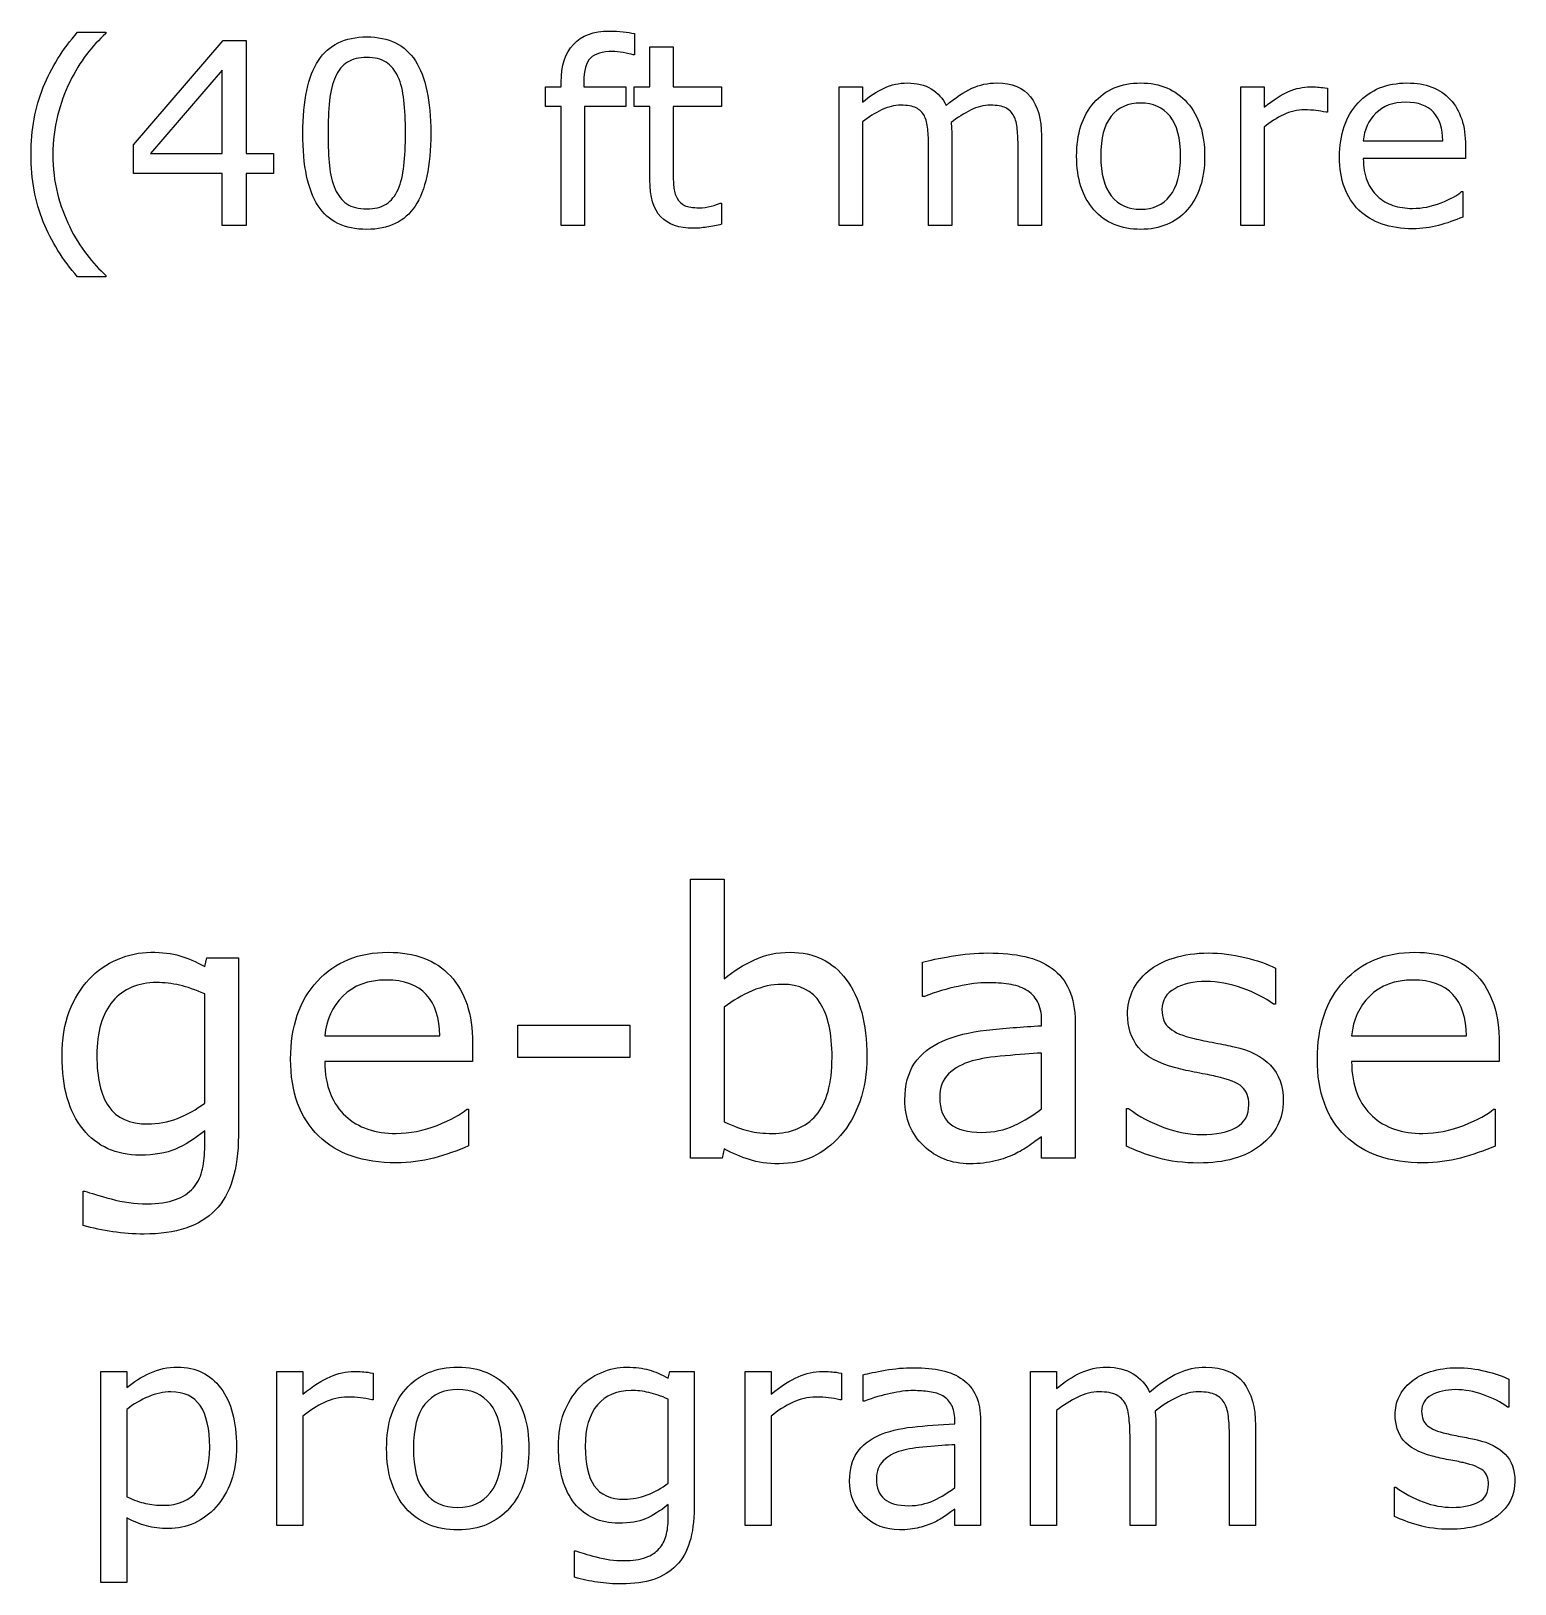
# Model space of a CAD drawing. Extents: x -13 to 750, y 12 to 2314.
# Drawn here: x 176.9 to 229.4, y 585.8 to 640.8 of the extents above; entities that cross this region are included whole.
import ezdxf

# ---------------------------------------------------------------- set-up
doc = ezdxf.new("R2010")
doc.units = 0
doc.layers.get('0').update_dxf_attribs({"linetype": 'CONTINUOUS'})

msp = doc.modelspace()

# ---------------------------------------------------------------- linework, layer by layer
at = {"color": 7}
for points in [[(178.58203, 640.7281), (179.58838, 640.7281), (179.58838, 640.6841)], [(198.2959, 640.6838), (198.2959, 639.9283)], [(198.83643, 635.4938), (198.83643, 638.1042), (198.27832, 638.1042), (198.27832, 638.7985), (198.83643, 638.7985), (198.83643, 640.2091), (199.6626, 640.2091), (199.6626, 638.7985), (201.36768, 638.7985), (201.36768, 638.1042), (199.6626, 638.1042), (199.6626, 635.8673)], [(198.2959, 639.9283), (198.252, 639.9283)], [(196.49859, 638.9659), (196.49859, 638.7989), (197.98833, 638.7989), (197.98833, 638.1046), (196.5249, 638.1046), (196.5249, 633.89), (195.69873, 633.89), (195.69873, 638.1044), (195.14062, 638.1044), (195.14062, 638.7987), (195.69873, 638.7987), (195.69873, 638.9613)], [(206.35562, 637.5553), (206.35562, 633.89), (205.52945, 633.89), (205.52945, 638.7987), (206.35562, 638.7987), (206.35562, 638.2538)], [(220.57182, 637.3755), (220.57182, 633.89), (219.74565, 633.89), (219.74565, 638.7987), (220.57182, 638.7987), (220.57182, 638.0736)], [(222.80863, 638.7457), (222.80859, 637.8979)], [(222.80859, 637.8979), (222.76469, 637.8979)], [(209.52412, 637.0325), (209.52412, 633.89), (208.69794, 633.89), (208.69794, 636.6849)], [(212.69253, 637.076), (212.69238, 633.8901)], [(224.07861, 636.8916), (226.89111, 636.8916)], [(212.69238, 633.8901), (211.86621, 633.8901), (211.86621, 636.685)], [(227.69527, 636.707), (227.69531, 636.2588)], [(227.69531, 636.2588), (224.07861, 636.2588)], [(201.32375, 634.6764), (201.36765, 634.6764), (201.36768, 633.9341)], [(227.55469, 635.0898), (227.59859, 635.0898), (227.59859, 634.1889)], [(179.58838, 632.0797), (178.58203, 632.0797)], [(179.58838, 632.1236), (179.58838, 632.0797)], [(201.46823, 601.2195), (201.39203, 600.8894), (200.27484, 600.8894), (200.27484, 610.7664), (201.4682, 610.7664), (201.4682, 607.2371)], [(183.08543, 607.6755), (183.16163, 607.9802), (184.27882, 607.9802), (184.27878, 601.6957)], [(208.55222, 606.6149), (208.48872, 606.6149), (208.48872, 607.8273)], [(220.96825, 607.6176), (220.96825, 606.3417), (220.90475, 606.3417)], [(183.08542, 602.8382), (183.08542, 606.704)], [(201.46823, 606.2338), (201.46823, 602.1713)], [(212.69724, 605.5737), (212.69724, 605.7578)], [(213.88423, 605.7008), (213.88425, 600.8891)], [(187.33835, 605.2249), (191.40085, 605.2249)], [(223.66599, 605.2245), (227.72849, 605.2245)], [(192.56249, 604.9583), (192.56247, 604.3109)], [(205.28317, 604.4563), (205.28317, 604.4565)], [(212.69724, 602.6347), (212.69724, 604.6088)], [(228.89013, 604.9579), (228.89011, 604.3105)], [(192.56247, 604.3109), (187.33835, 604.3109)], [(228.89011, 604.3105), (223.66599, 604.3105)], [(183.08542, 602.8379), (183.08542, 602.8382)], [(192.35934, 602.6224), (192.42284, 602.6224), (192.42284, 601.3211)], [(212.69724, 602.6349), (212.69724, 602.6347)], [(215.70602, 601.3144), (215.70602, 602.6537), (215.76952, 602.6537)], [(228.68698, 602.622), (228.75048, 602.622), (228.75048, 601.3207)], [(183.08543, 601.2073), (183.08543, 601.8547)], [(213.88425, 600.8891), (212.69724, 600.8891), (212.69724, 601.6445)], [(178.78171, 598.5095), (178.78171, 599.7283), (178.84521, 599.7283)], [(180.3286, 588.1636), (180.3286, 585.8785), (179.41063, 585.8785), (179.41063, 593.3443), (180.3286, 593.3443), (180.3286, 592.773)], [(186.55909, 591.7617), (186.55909, 587.89), (185.64112, 587.89), (185.64112, 593.3441), (186.55909, 593.3441), (186.55909, 592.5384)], [(189.04444, 593.2851), (189.04442, 592.3435)], [(199.4839, 593.1094), (199.5425, 593.3438), (200.40188, 593.3438), (200.40185, 588.5105)], [(203.12648, 591.7617), (203.12648, 587.89), (202.20852, 587.89), (202.20852, 593.3441), (203.12648, 593.3441), (203.12648, 592.5384)], [(205.61184, 593.2851), (205.61181, 592.3435)], [(206.437, 592.2945), (206.3882, 592.2945), (206.3882, 593.2271)], [(213.2243, 591.9623), (213.2243, 587.89), (212.30633, 587.89), (212.30633, 593.3441), (213.2243, 593.3441), (213.2243, 592.7386)], [(229.22995, 593.0658), (229.22995, 592.0843), (229.18115, 592.0843)], [(189.04442, 592.3435), (188.99562, 592.3435)], [(199.48388, 589.3894), (199.48388, 592.3631)], [(205.61181, 592.3435), (205.56301, 592.3435)], [(180.3286, 592.0017), (180.3286, 588.9109)], [(209.62548, 591.4941), (209.62548, 591.6357)], [(210.53859, 591.5911), (210.53856, 587.8904)], [(216.74483, 591.3812), (216.74483, 587.89), (215.82686, 587.89), (215.82686, 590.9955)], [(220.26532, 591.43), (220.26514, 587.89)], [(184.21044, 590.6832), (184.21044, 590.683)], [(209.62548, 589.2332), (209.62548, 590.7517)], [(220.26514, 587.89), (219.34717, 587.89), (219.34717, 590.9955)], [(183.26317, 590.6594), (183.26317, 590.659)], [(199.48388, 589.3891), (199.48388, 589.3894)], [(209.62548, 589.2334), (209.62548, 589.2332)], [(225.18213, 588.2171), (225.18213, 589.2474), (225.23093, 589.2474)], [(199.4839, 588.1341), (199.4839, 588.6322)], [(210.53856, 587.8904), (209.62548, 587.8904), (209.62548, 588.4715)], [(196.17333, 586.0589), (196.17333, 586.9964), (196.22213, 586.9964)]]:
    msp.add_lwpolyline(points, dxfattribs=at)
for points in [[(185.521, 635.7315), (184.5498, 635.7315), (184.5498, 633.89), (183.70605, 633.89), (183.70605, 635.7313), (180.57275, 635.7313), (180.57275, 636.7421), (183.74121, 640.4335), (184.5498, 640.4335), (184.5498, 636.4344), (185.521, 636.4344)], [(183.70605, 636.4346), (183.70605, 639.3878), (181.17041, 636.4346)], [(191.08447, 637.1641), (191.08447, 637.1641)], [(217.61426, 636.3422), (217.61426, 636.3422)], [(218.4668, 636.3422), (218.4668, 636.3422)], [(189.9287, 635.169), (189.9287, 635.169)], [(198.12936, 604.4505), (194.16843, 604.4505), (194.16843, 605.5995), (198.12936, 605.5995)], [(206.51459, 604.4885), (206.51459, 604.4885)], [(221.24752, 602.933), (221.24752, 602.933)], [(193.60985, 590.615), (193.60985, 590.615)], [(194.55712, 590.615), (194.55712, 590.615)], [(229.44482, 589.4623), (229.44482, 589.4623)]]:
    msp.add_lwpolyline(points, close=True, dxfattribs=at)
for points in [[(177.37354, 638.7813), (177.660647, 639.484433), (178.063477, 640.133367), (178.58203, 640.7281)], [(179.58838, 640.6841), (179.351073, 640.470233), (179.124023, 640.2227), (178.90723, 639.9415)], [(196.13379, 640.3016), (196.42383, 640.615067), (196.842773, 640.7718), (197.39062, 640.7718)], [(197.39062, 640.7718), (197.575193, 640.7718), (197.740723, 640.763133), (197.88721, 640.7458)], [(197.88721, 640.7458), (198.036623, 640.728467), (198.172853, 640.7078), (198.2959, 640.6838)], [(187.10742, 639.7305), (187.473633, 640.287167), (188.044923, 640.5655), (188.82129, 640.5655)], [(188.82129, 640.5655), (189.606443, 640.5655), (190.179197, 640.282767), (190.53955, 639.7173)], [(195.69873, 638.9613), (195.69873, 639.5443), (195.84375, 639.991067), (196.13379, 640.3016)], [(178.90723, 639.9415), (178.693363, 639.663167), (178.494143, 639.337967), (178.30957, 638.9659)], [(186.55811, 637.1553), (186.55811, 638.318433), (186.741213, 639.176833), (187.10742, 639.7305)], [(188.13574, 639.669), (187.957033, 639.554733), (187.814943, 639.3819), (187.70947, 639.1505)], [(188.82129, 639.8404), (188.545897, 639.8404), (188.31738, 639.783267), (188.13574, 639.669)], [(189.50244, 639.669), (189.32666, 639.783267), (189.09961, 639.8404), (188.82129, 639.8404)], [(189.92432, 639.1592), (189.82178, 639.3848), (189.681153, 639.554733), (189.50244, 639.669)], [(190.53955, 639.7173), (190.90283, 639.154833), (191.08447, 638.303767), (191.08447, 637.1641)], [(196.73589, 639.814), (196.57769, 639.658733), (196.49859, 639.376033), (196.49859, 638.9659)], [(197.50933, 640.0513), (197.154837, 640.0513), (196.897023, 639.9722), (196.73589, 639.814)], [(197.89605, 640.0073), (197.749563, 640.036633), (197.620657, 640.0513), (197.50933, 640.0513)], [(198.252, 639.9283), (198.16118, 639.954967), (198.04253, 639.9813), (197.89605, 640.0073)], [(187.70947, 639.1505), (187.609863, 638.9337), (187.541017, 638.650967), (187.50293, 638.3023)], [(190.13525, 638.3243), (190.100117, 638.652433), (190.029807, 638.930733), (189.92432, 639.1592)], [(176.94287, 636.4039), (176.94287, 637.2857), (177.086427, 638.078167), (177.37354, 638.7813)], [(178.30957, 638.9659), (178.13379, 638.605567), (177.990237, 638.2086), (177.87891, 637.775)], [(206.35562, 638.2538), (206.613433, 638.467667), (206.86978, 638.634633), (207.12466, 638.7547)], [(207.12466, 638.7547), (207.382473, 638.874833), (207.6564, 638.9349), (207.94644, 638.9349)], [(207.94644, 638.9349), (208.280427, 638.9349), (208.56314, 638.8646), (208.79458, 638.724)], [(208.79458, 638.724), (209.02896, 638.583333), (209.203277, 638.3885), (209.31753, 638.1395)], [(209.31753, 638.1395), (209.651517, 638.420767), (209.956207, 638.622933), (210.2316, 638.746)], [(210.2316, 638.746), (210.506987, 638.871933), (210.80142, 638.9349), (211.1149, 638.9349)], [(211.1149, 638.9349), (211.65396, 638.9349), (212.05093, 638.770833), (212.30581, 638.4427)], [(214.54687, 638.2363), (214.95703, 638.7021), (215.509277, 638.935), (216.20361, 638.935)], [(216.20361, 638.935), (216.89209, 638.935), (217.441407, 638.7021), (217.85156, 638.2363)], [(220.57182, 638.0736), (220.89994, 638.337267), (221.188513, 638.5233), (221.43754, 638.6317)], [(221.43754, 638.6317), (221.689493, 638.743033), (221.94584, 638.7987), (222.20658, 638.7987)], [(222.20658, 638.7987), (222.350133, 638.7987), (222.454137, 638.794367), (222.51859, 638.7857)], [(222.51859, 638.7857), (222.583057, 638.779033), (222.679737, 638.7657), (222.80863, 638.7457)], [(223.894, 638.2275), (224.333453, 638.699167), (224.910603, 638.935), (225.62545, 638.935)], [(225.62545, 638.935), (226.287557, 638.935), (226.797323, 638.741633), (227.15475, 638.3549)], [(187.50293, 638.3023), (187.467797, 637.9537), (187.45023, 637.571367), (187.45023, 637.1553)], [(190.19235, 637.1641), (190.19235, 637.609433), (190.173317, 637.996167), (190.13525, 638.3243)], [(207.03238, 637.9816), (206.806793, 637.870267), (206.581207, 637.728167), (206.35562, 637.5553)], [(207.71353, 638.1486), (207.487943, 638.1486), (207.260893, 638.092933), (207.03238, 637.9816)], [(208.25845, 638.0516), (208.132477, 638.116267), (207.950837, 638.1486), (207.71353, 638.1486)], [(208.54849, 637.7704), (208.48111, 637.896333), (208.38443, 637.990067), (208.25845, 638.0516)], [(210.18746, 637.9729), (209.956013, 637.858633), (209.724567, 637.712167), (209.49312, 637.5335)], [(210.8818, 638.1487), (210.650353, 638.1487), (210.418907, 638.0901), (210.18746, 637.9729)], [(211.42672, 638.0517), (211.30074, 638.116367), (211.1191, 638.1487), (210.8818, 638.1487)], [(211.71676, 637.7661), (211.649373, 637.892033), (211.552693, 637.987233), (211.42672, 638.0517)], [(212.30581, 638.4427), (212.563623, 638.1175), (212.69253, 637.661933), (212.69253, 637.076)], [(213.93604, 636.3422), (213.93604, 637.142067), (214.13965, 637.773433), (214.54687, 638.2363)], [(216.20361, 638.2231), (215.75537, 638.2231), (215.406737, 638.067833), (215.15771, 637.7573)], [(217.24072, 637.7573), (216.9917, 638.067833), (216.645997, 638.2231), (216.20361, 638.2231)], [(217.85156, 638.2363), (218.26172, 637.773433), (218.4668, 637.142067), (218.4668, 636.3422)], [(221.99565, 637.9819), (221.740763, 637.9819), (221.494667, 637.924767), (221.25736, 637.8105)], [(222.40434, 637.9599), (222.29008, 637.974567), (222.15385, 637.9819), (221.99565, 637.9819)], [(222.76469, 637.8979), (222.641643, 637.927233), (222.521527, 637.9479), (222.40434, 637.9599)], [(223.23922, 636.3159), (223.23922, 637.118633), (223.45748, 637.755833), (223.894, 638.2275)], [(225.58154, 638.2539), (225.13916, 638.2539), (224.786133, 638.123533), (224.52246, 637.8628)], [(226.56152, 637.8979), (226.347653, 638.135233), (226.020993, 638.2539), (225.58154, 638.2539)], [(227.15475, 638.3549), (227.515097, 637.968233), (227.69527, 637.418933), (227.69527, 636.707)], [(177.87891, 637.775), (177.77051, 637.3414), (177.71631, 636.884367), (177.71631, 636.4039)], [(208.66714, 637.3002), (208.64954, 637.496467), (208.60999, 637.6532), (208.54849, 637.7704)], [(209.49312, 637.5335), (209.50192, 637.4661), (209.509253, 637.387), (209.51512, 637.2962)], [(211.83541, 637.2959), (211.81781, 637.492167), (211.77826, 637.6489), (211.71676, 637.7661)], [(215.15771, 637.7573), (214.911617, 637.4497), (214.78857, 636.978), (214.78857, 636.3422)], [(217.61426, 636.3422), (217.61426, 636.978), (217.489747, 637.4497), (217.24072, 637.7573)], [(221.25736, 637.8105), (221.02006, 637.699167), (220.791547, 637.554167), (220.57182, 637.3755)], [(224.52246, 637.8628), (224.26172, 637.602), (224.11377, 637.278267), (224.07861, 636.8916)], [(226.89111, 636.8916), (226.888443, 637.3252), (226.77858, 637.660633), (226.56152, 637.8979)], [(187.09863, 634.5889), (186.738283, 635.145567), (186.55811, 636.001033), (186.55811, 637.1553)], [(187.45023, 637.1553), (187.45023, 636.6983), (187.46633, 636.316), (187.49853, 636.0084)], [(190.13525, 636.004), (190.173317, 636.326267), (190.19235, 636.712967), (190.19235, 637.1641)], [(191.08447, 637.1641), (191.08447, 635.9893), (190.8999, 635.1265), (190.53076, 634.5757)], [(208.69794, 636.6849), (208.69794, 636.9017), (208.687673, 637.1068), (208.66714, 637.3002)], [(209.51512, 637.2962), (209.52112, 637.208267), (209.52412, 637.120367), (209.52412, 637.0325)], [(211.86621, 636.685), (211.86621, 636.895933), (211.855943, 637.099567), (211.83541, 637.2959)], [(177.37354, 634.0264), (177.086427, 634.729533), (176.94287, 635.522033), (176.94287, 636.4039)], [(177.71631, 636.4039), (177.71631, 635.9029), (177.769043, 635.4444), (177.87451, 635.0284)], [(214.54687, 634.4482), (214.13965, 634.911067), (213.93604, 635.5424), (213.93604, 636.3422)], [(214.78857, 636.3422), (214.78857, 635.727), (214.913083, 635.259733), (215.16211, 634.9404)], [(217.23633, 634.936), (217.488283, 635.2524), (217.61426, 635.721133), (217.61426, 636.3422)], [(218.4668, 636.3422), (218.4668, 635.5424), (218.26172, 634.911067), (217.85156, 634.4482)], [(223.92476, 634.435), (223.467733, 634.8774), (223.23922, 635.504367), (223.23922, 636.3159)], [(187.49853, 636.0084), (187.53073, 635.700733), (187.599577, 635.425333), (187.70507, 635.1822)], [(189.92871, 635.169), (190.03125, 635.406333), (190.100097, 635.684667), (190.13525, 636.004)], [(199.6626, 635.8673), (199.6626, 635.6095), (199.668467, 635.407367), (199.6802, 635.2609)], [(224.07861, 636.2588), (224.07861, 635.957), (224.12402, 635.6933), (224.21484, 635.4677)], [(199.22754, 634.1974), (198.9668, 634.466933), (198.83643, 634.899067), (198.83643, 635.4938)], [(199.6802, 635.2609), (199.691933, 635.117367), (199.732947, 634.9826), (199.80324, 634.8566)], [(224.21484, 635.4677), (224.30566, 635.2451), (224.430173, 635.062), (224.58838, 634.9184)], [(177.87451, 635.0284), (177.98291, 634.6124), (178.12793, 634.2169), (178.30957, 633.8419)], [(187.70507, 635.1822), (187.80175, 634.953667), (187.93798, 634.779333), (188.11376, 634.6592)], [(188.11376, 634.6592), (188.292473, 634.539133), (188.528313, 634.4791), (188.82128, 634.4791)], [(188.82128, 634.4791), (189.096667, 634.4791), (189.325183, 634.536233), (189.50683, 634.6505)], [(189.50683, 634.6505), (189.68847, 634.7647), (189.829093, 634.937533), (189.9287, 635.169)], [(199.80324, 634.8566), (199.867707, 634.7394), (199.955597, 634.652967), (200.06691, 634.5973)], [(201.00734, 634.5753), (201.153827, 634.616633), (201.259297, 634.650333), (201.32375, 634.6764)], [(215.16211, 634.9404), (215.41113, 634.624), (215.758297, 634.4658), (216.20361, 634.4658)], [(216.20361, 634.4658), (216.643063, 634.4658), (216.987303, 634.622533), (217.23633, 634.936)], [(224.58838, 634.9184), (224.74072, 634.7778), (224.920897, 634.672333), (225.12891, 634.602)], [(225.82324, 634.4965), (226.157227, 634.4965), (226.492677, 634.562433), (226.82959, 634.6943)], [(226.82959, 634.6943), (227.169437, 634.829033), (227.411137, 634.960867), (227.55469, 635.0898)], [(188.82129, 633.754), (188.03613, 633.754), (187.46191, 634.0323), (187.09863, 634.5889)], [(190.53076, 634.5757), (190.164553, 634.0279), (189.59473, 633.754), (188.82129, 633.754)], [(200.37012, 633.7931), (199.86914, 633.7931), (199.48828, 633.927867), (199.22754, 634.1974)], [(200.06691, 634.5973), (200.18117, 634.544633), (200.354023, 634.5183), (200.58547, 634.5183)], [(200.58547, 634.5183), (200.720237, 634.5183), (200.86086, 634.5373), (201.00734, 634.5753)], [(216.20361, 633.7539), (215.509277, 633.7539), (214.95703, 633.985333), (214.54687, 634.4482)], [(217.85156, 634.4482), (217.441407, 633.985333), (216.89209, 633.7539), (216.20361, 633.7539)], [(225.83199, 633.7758), (225.017537, 633.7758), (224.381793, 633.995533), (223.92476, 634.435)], [(225.12891, 634.602), (225.339843, 634.531667), (225.571287, 634.4965), (225.82324, 634.4965)], [(227.59859, 634.1889), (227.32027, 634.0717), (227.03609, 633.973567), (226.74605, 633.8945)], [(178.58203, 632.0797), (178.063477, 632.674367), (177.660647, 633.323267), (177.37354, 634.0264)], [(178.30957, 633.8419), (178.48535, 633.4815), (178.686033, 633.1563), (178.91162, 632.8663)], [(200.85791, 633.8331), (200.67627, 633.806433), (200.513673, 633.7931), (200.37012, 633.7931)], [(201.36768, 633.9341), (201.212407, 633.893433), (201.042483, 633.859767), (200.85791, 633.8331)], [(226.74605, 633.8945), (226.456017, 633.815367), (226.15133, 633.7758), (225.83199, 633.7758)], [(178.91162, 632.8663), (179.137207, 632.5733), (179.362793, 632.325733), (179.58838, 632.1236)], [(178.99754, 607.2249), (179.272607, 607.5253), (179.606917, 607.758033), (180.00047, 607.9231)], [(180.00047, 607.9231), (180.394023, 608.092367), (180.78546, 608.177), (181.17478, 608.177)], [(181.17478, 608.177), (181.585267, 608.177), (181.92804, 608.1347), (182.2031, 608.0501)], [(182.2031, 608.0501), (182.4824, 607.9697), (182.77651, 607.844833), (183.08543, 607.6755)], [(187.07177, 607.1546), (187.706537, 607.835933), (188.540193, 608.1766), (189.57274, 608.1766)], [(189.57274, 608.1766), (190.52912, 608.1766), (191.26545, 607.8973), (191.78173, 607.3387)], [(201.4682, 607.2371), (201.802513, 607.512167), (202.157983, 607.736433), (202.53461, 607.9099)], [(202.53461, 607.9099), (202.911237, 608.087633), (203.334413, 608.1765), (203.80414, 608.1765)], [(203.80414, 608.1765), (204.642033, 608.1765), (205.30219, 607.8549), (205.78461, 607.2117)], [(208.48872, 607.8273), (208.721467, 607.890633), (209.057893, 607.960467), (209.498, 608.0368)], [(209.498, 608.0368), (209.9381, 608.112933), (210.371857, 608.151), (210.79927, 608.151)], [(210.79927, 608.151), (211.298617, 608.151), (211.732373, 608.1087), (212.10054, 608.0241)], [(212.10054, 608.0241), (212.472933, 607.9437), (212.794547, 607.804033), (213.06538, 607.6051)], [(216.46776, 607.5034), (216.70474, 607.702267), (217.005197, 607.858833), (217.36913, 607.9731)], [(217.36913, 607.9731), (217.737297, 608.091567), (218.14778, 608.1508), (218.60058, 608.1508)], [(218.60058, 608.1508), (219.023753, 608.1508), (219.45116, 608.0979), (219.8828, 607.9921)], [(219.8828, 607.9921), (220.318673, 607.890567), (220.68049, 607.765733), (220.96825, 607.6176)], [(223.3994, 607.1542), (224.034167, 607.835533), (224.867827, 608.1762), (225.90038, 608.1762)], [(225.90038, 608.1762), (226.85676, 608.1762), (227.593087, 607.8969), (228.10936, 607.3383)], [(178.29295, 606.0759), (178.46645, 606.520233), (178.701313, 606.903233), (178.99754, 607.2249)], [(189.50925, 607.1927), (188.87025, 607.1927), (188.36032, 607.0044), (187.97946, 606.6278)], [(190.92477, 606.6786), (190.615857, 607.021333), (190.144017, 607.1927), (189.50925, 607.1927)], [(191.78173, 607.3387), (192.302237, 606.7801), (192.56249, 605.986633), (192.56249, 604.9583)], [(205.78461, 607.2117), (206.271263, 606.568433), (206.51459, 605.6607), (206.51459, 604.4885)], [(213.06538, 607.6051), (213.33198, 607.410433), (213.535103, 607.158633), (213.67475, 606.8497)], [(215.91552, 606.8115), (216.03824, 607.069633), (216.22232, 607.300267), (216.46776, 607.5034)], [(225.83688, 607.1923), (225.197887, 607.1923), (224.68796, 607.004), (224.3071, 606.6274)], [(227.25241, 606.6782), (226.94349, 607.020933), (226.471647, 607.1923), (225.83688, 607.1923)], [(228.10936, 607.3383), (228.629873, 606.7797), (228.89013, 605.986233), (228.89013, 604.9579)], [(181.38425, 607.1036), (180.728323, 607.1036), (180.212047, 606.883533), (179.83542, 606.4434)], [(182.19675, 607.0086), (181.925917, 607.071933), (181.655083, 607.1036), (181.38425, 607.1036)], [(183.08542, 606.704), (182.768033, 606.847867), (182.47181, 606.9494), (182.19675, 607.0086)], [(186.12597, 604.3934), (186.12597, 605.552933), (186.441237, 606.473333), (187.07177, 607.1546)], [(187.97946, 606.6278), (187.602833, 606.251133), (187.38913, 605.7835), (187.33835, 605.2249)], [(191.40085, 605.2249), (191.39685, 605.851233), (191.238157, 606.3358), (190.92477, 606.6786)], [(202.45847, 606.8115), (202.102997, 606.663367), (201.772917, 606.4708), (201.46823, 606.2338)], [(203.51218, 607.04), (203.165173, 607.04), (202.813937, 606.963833), (202.45847, 606.8115)], [(204.86423, 606.3798), (204.58493, 606.819933), (204.134247, 607.04), (203.51218, 607.04)], [(209.74558, 606.9704), (209.360487, 606.889933), (208.9627, 606.771433), (208.55222, 606.6149)], [(210.79294, 607.0973), (210.479787, 607.0973), (210.130667, 607.055), (209.74558, 606.9704)], [(211.53561, 607.0463), (211.298637, 607.0803), (211.05108, 607.0973), (210.79294, 607.0973)], [(212.14499, 606.8495), (211.975717, 606.946833), (211.77259, 607.012433), (211.53561, 607.0463)], [(212.55124, 606.4306), (212.45814, 606.608333), (212.322723, 606.747967), (212.14499, 606.8495)], [(213.67475, 606.8497), (213.814403, 606.540833), (213.88423, 606.157867), (213.88423, 605.7008)], [(215.73778, 605.9863), (215.73778, 606.2783), (215.797027, 606.553367), (215.91552, 606.8115)], [(217.40719, 606.8876), (217.10673, 606.7226), (216.9565, 606.475067), (216.9565, 606.145)], [(218.51168, 607.1415), (218.075807, 607.1415), (217.707643, 607.056867), (217.40719, 606.8876)], [(219.79391, 606.9067), (219.358037, 607.063233), (218.930627, 607.1415), (218.51168, 607.1415)], [(220.90475, 606.3417), (220.600057, 606.566033), (220.229777, 606.754367), (219.79391, 606.9067)], [(222.4536, 604.393), (222.4536, 605.552533), (222.768867, 606.472933), (223.3994, 607.1542)], [(224.3071, 606.6274), (223.930473, 606.250733), (223.71677, 605.7831), (223.66599, 605.2245)], [(227.72849, 605.2245), (227.72449, 605.850833), (227.565797, 606.3354), (227.25241, 606.6782)], [(178.03904, 604.5017), (178.03904, 605.1111), (178.123677, 605.635833), (178.29295, 606.0759)], [(179.83542, 606.4434), (179.458793, 606.003267), (179.27048, 605.364267), (179.27048, 604.5264)], [(205.28317, 604.4565), (205.28317, 605.302833), (205.143523, 605.943933), (204.86423, 606.3798)], [(212.69724, 605.7578), (212.69724, 606.0286), (212.648573, 606.252867), (212.55124, 606.4306)], [(216.9565, 606.145), (216.9565, 605.853), (217.047483, 605.632933), (217.22945, 605.4848)], [(210.74851, 605.4213), (211.35365, 605.489033), (212.003227, 605.539833), (212.69724, 605.5737)], [(216.12499, 604.8056), (215.86685, 605.1272), (215.73778, 605.520767), (215.73778, 605.9863)], [(208.20309, 604.247), (208.435843, 604.581333), (208.765923, 604.8437), (209.19333, 605.0341)], [(209.19333, 605.0341), (209.62497, 605.224567), (210.143363, 605.353633), (210.74851, 605.4213)], [(217.22945, 605.4848), (217.407183, 605.336667), (217.694943, 605.216067), (218.09273, 605.123)], [(218.09273, 605.123), (218.312783, 605.072333), (218.558227, 605.021533), (218.82906, 604.9706)], [(218.82906, 604.9706), (219.104127, 604.919933), (219.332643, 604.8734), (219.51461, 604.831)], [(178.78172, 601.9119), (178.2866, 602.5255), (178.03904, 603.388767), (178.03904, 604.5017)], [(179.27048, 604.5264), (179.27048, 603.7308), (179.410127, 603.127767), (179.68942, 602.7173)], [(204.71823, 602.4123), (205.094857, 602.848167), (205.28317, 603.5295), (205.28317, 604.4563)], [(206.51462, 604.4885), (206.51462, 603.896033), (206.429983, 603.362833), (206.26071, 602.8889)], [(211.40866, 604.5138), (210.917773, 604.4718), (210.52845, 604.410433), (210.24069, 604.3297)], [(212.69724, 604.6088), (212.333307, 604.587467), (211.90378, 604.5558), (211.40866, 604.5138)], [(217.45165, 604.082), (216.829577, 604.247), (216.387357, 604.4882), (216.12499, 604.8056)], [(219.51461, 604.831), (220.06897, 604.704067), (220.496377, 604.486133), (220.79683, 604.1772)], [(187.1162, 601.6766), (186.456047, 602.3156), (186.12597, 603.2212), (186.12597, 604.3934)], [(187.33835, 604.3109), (187.33835, 603.875033), (187.403943, 603.494167), (187.53513, 603.1683)], [(207.86032, 602.9457), (207.86032, 603.483167), (207.974577, 603.916933), (208.20309, 604.247)], [(209.40915, 603.8727), (209.197563, 603.669567), (209.09177, 603.388167), (209.09177, 603.0285)], [(210.24069, 604.3297), (209.897917, 604.232367), (209.620737, 604.080033), (209.40915, 603.8727)], [(218.19433, 603.9169), (217.923497, 603.967567), (217.675937, 604.0226), (217.45165, 604.082)], [(218.86083, 603.7836), (218.691557, 603.8216), (218.46939, 603.866033), (218.19433, 603.9169)], [(220.79683, 604.1772), (221.09729, 603.864067), (221.24752, 603.449333), (221.24752, 602.933)], [(223.44384, 601.6762), (222.78368, 602.3152), (222.4536, 603.2208), (222.4536, 604.393)], [(223.66599, 604.3105), (223.66599, 603.874633), (223.73158, 603.493767), (223.86276, 603.1679)], [(219.78759, 603.4155), (219.626783, 603.559367), (219.317863, 603.682067), (218.86083, 603.7836)], [(220.0288, 602.7807), (220.0288, 603.059967), (219.948397, 603.271567), (219.78759, 603.4155)], [(182.12058, 602.2984), (182.471813, 602.4338), (182.793427, 602.613633), (183.08542, 602.8379)], [(187.53513, 603.1683), (187.66631, 602.8467), (187.84616, 602.582233), (188.07468, 602.3749)], [(206.26071, 602.8889), (206.09567, 602.414967), (205.871387, 602.0172), (205.58786, 601.6956)], [(208.52683, 601.3271), (208.08249, 601.7503), (207.86032, 602.289833), (207.86032, 602.9457)], [(209.09177, 603.0285), (209.09177, 602.622233), (209.21449, 602.3154), (209.45993, 602.108)], [(219.58446, 601.9809), (219.880687, 602.150167), (220.0288, 602.416767), (220.0288, 602.7807)], [(221.24753, 602.933), (221.24753, 602.2856), (220.978813, 601.754533), (220.44138, 601.3398)], [(223.86276, 603.1679), (223.993947, 602.8463), (224.173797, 602.581833), (224.40231, 602.3745)], [(179.68942, 602.7173), (179.96872, 602.306833), (180.4321, 602.1016), (181.07956, 602.1016)], [(181.07956, 602.1016), (181.426567, 602.1016), (181.773573, 602.1672), (182.12058, 602.2984)], [(188.07468, 602.3749), (188.294733, 602.171767), (188.554987, 602.0194), (188.85544, 601.9178)], [(191.31198, 602.0511), (191.802867, 602.245767), (192.151987, 602.4362), (192.35934, 602.6224)], [(203.1694, 601.7649), (203.82956, 601.7649), (204.345837, 601.9807), (204.71823, 602.4123)], [(211.73239, 602.0446), (212.079397, 602.2096), (212.401013, 602.406367), (212.69724, 602.6349)], [(215.76952, 602.6537), (216.146147, 602.370233), (216.565093, 602.143833), (217.02636, 601.9745)], [(224.40231, 602.3745), (224.622363, 602.171367), (224.88262, 602.019), (225.18308, 601.9174)], [(227.63962, 602.0507), (228.130507, 602.245367), (228.479627, 602.4358), (228.68698, 602.622)], [(180.80027, 600.9978), (179.953917, 600.9978), (179.281067, 601.3025), (178.78172, 601.9119)], [(183.08543, 601.8547), (182.72573, 601.566967), (182.38084, 601.351167), (182.05076, 601.2073)], [(184.27878, 601.6957), (184.27878, 600.493833), (184.00583, 599.6115), (183.45993, 599.0487)], [(189.87108, 600.7245), (188.694653, 600.7245), (187.77636, 601.041867), (187.1162, 601.6766)], [(188.85544, 601.9178), (189.160127, 601.816267), (189.494437, 601.7655), (189.85837, 601.7655)], [(189.85837, 601.7655), (190.34079, 601.7655), (190.825327, 601.8607), (191.31198, 602.0511)], [(201.46823, 602.1713), (201.80677, 602.018967), (202.096647, 601.913167), (202.33786, 601.8539)], [(202.33786, 601.8539), (202.5833, 601.794567), (202.86048, 601.7649), (203.1694, 601.7649)], [(205.58786, 601.6956), (205.287407, 601.361267), (204.95733, 601.109467), (204.59763, 600.9402)], [(209.45993, 602.108), (209.70537, 601.904933), (210.079883, 601.8034), (210.58347, 601.8034)], [(210.58347, 601.8034), (211.00241, 601.8034), (211.385383, 601.8838), (211.73239, 602.0446)], [(217.02636, 601.9745), (217.48762, 601.8095), (217.92984, 601.727), (218.35302, 601.727)], [(218.35302, 601.727), (218.87776, 601.727), (219.28824, 601.811633), (219.58446, 601.9809)], [(226.19872, 600.7241), (225.022287, 600.7241), (224.103993, 601.041467), (223.44384, 601.6762)], [(225.18308, 601.9174), (225.487767, 601.815867), (225.822077, 601.7651), (226.18601, 601.7651)], [(226.18601, 601.7651), (226.66843, 601.7651), (227.152967, 601.8603), (227.63962, 602.0507)], [(182.05076, 601.2073), (181.724913, 601.067633), (181.308083, 600.9978), (180.80027, 600.9978)], [(182.99023, 600.4265), (183.053697, 600.659233), (183.08543, 600.9195), (183.08543, 601.2073)], [(192.42284, 601.3211), (192.02082, 601.151833), (191.61034, 601.010067), (191.1914, 600.8958)], [(202.3569, 600.8386), (202.056447, 600.931733), (201.760223, 601.0587), (201.46823, 601.2195)], [(210.15183, 600.6923), (209.51283, 600.6923), (208.971163, 600.9039), (208.52683, 601.3271)], [(212.26559, 601.3398), (212.087857, 601.212867), (211.914357, 601.1113), (211.74509, 601.0351)], [(212.69724, 601.6445), (212.59144, 601.572567), (212.447557, 601.471), (212.26559, 601.3398)], [(216.80417, 600.9018), (216.368297, 601.028733), (216.002247, 601.166267), (215.70602, 601.3144)], [(220.44138, 601.3398), (219.908173, 600.925067), (219.17819, 600.7177), (218.25143, 600.7177)], [(228.75048, 601.3207), (228.34846, 601.151433), (227.937977, 601.009667), (227.51903, 600.8954)], [(191.1914, 600.8958), (190.772453, 600.7816), (190.332347, 600.7245), (189.87108, 600.7245)], [(203.41061, 600.6926), (203.008597, 600.6926), (202.65736, 600.741267), (202.3569, 600.8386)], [(204.59763, 600.9402), (204.23793, 600.775133), (203.842257, 600.6926), (203.41061, 600.6926)], [(211.05954, 600.7939), (210.8014, 600.726167), (210.49883, 600.6923), (210.15183, 600.6923)], [(211.74509, 601.0351), (211.546197, 600.937767), (211.31768, 600.857367), (211.05954, 600.7939)], [(218.25143, 600.7177), (217.726697, 600.7177), (217.244277, 600.779067), (216.80417, 600.9018)], [(227.51903, 600.8954), (227.100083, 600.7812), (226.65998, 600.7241), (226.19872, 600.7241)], [(182.67285, 599.8298), (182.820963, 599.994867), (182.926757, 600.193767), (182.99023, 600.4265)], [(178.84521, 599.7283), (179.039877, 599.6521), (179.348797, 599.559), (179.77197, 599.449)], [(182.05078, 599.4236), (182.31738, 599.520933), (182.524737, 599.656333), (182.67285, 599.8298)], [(179.77197, 599.449), (180.19515, 599.334733), (180.618327, 599.2776), (181.0415, 599.2776)], [(183.45993, 599.0487), (182.91403, 598.485833), (182.074023, 598.2044), (180.93991, 598.2044)], [(181.0415, 599.2776), (181.447753, 599.2776), (181.78418, 599.326267), (182.05078, 599.4236)], [(179.83542, 598.2874), (179.479953, 598.338067), (179.128717, 598.4121), (178.78171, 598.5095)], [(180.93991, 598.2044), (180.563283, 598.2044), (180.19512, 598.232067), (179.83542, 598.2874)], [(181.14892, 593.2857), (181.454907, 593.4257), (181.780427, 593.4957), (182.12548, 593.4957)], [(182.12548, 593.4957), (182.783033, 593.4957), (183.2941, 593.246667), (183.65868, 592.7486)], [(190.20165, 592.7195), (190.657377, 593.2371), (191.270983, 593.4959), (192.04247, 593.4959)], [(192.04247, 593.4959), (192.807443, 593.4959), (193.417797, 593.2371), (193.87353, 592.7195)], [(197.11085, 593.3002), (197.413583, 593.4304), (197.71469, 593.4955), (198.01417, 593.4955)], [(198.01417, 593.4955), (198.329923, 593.4955), (198.593597, 593.462833), (198.80519, 593.3975)], [(207.16457, 593.3882), (207.50311, 593.446867), (207.83677, 593.4762), (208.16555, 593.4762)], [(208.16555, 593.4762), (208.549663, 593.4762), (208.88332, 593.443533), (209.16652, 593.3782)], [(214.07879, 593.2953), (214.36525, 593.428767), (214.669613, 593.4955), (214.99188, 593.4955)], [(214.99188, 593.4955), (215.362973, 593.4955), (215.6771, 593.417367), (215.93426, 593.2611)], [(217.53094, 593.2855), (217.836933, 593.4255), (218.164083, 593.4955), (218.51239, 593.4955)], [(218.51239, 593.4955), (219.111343, 593.4955), (219.552423, 593.3132), (219.83563, 592.9486)], [(226.4614, 593.3392), (226.7446, 593.430333), (227.060353, 593.4759), (227.40866, 593.4759)], [(227.40866, 593.4759), (227.73418, 593.4759), (228.062957, 593.435233), (228.39499, 593.3539)], [(180.3286, 592.773), (180.57274, 592.978067), (180.84618, 593.148967), (181.14892, 593.2857)], [(186.55909, 592.5384), (186.923677, 592.8314), (187.244317, 593.038133), (187.52101, 593.1586)], [(187.52101, 593.1586), (187.800957, 593.282267), (188.085787, 593.3441), (188.3755, 593.3441)], [(188.3755, 593.3441), (188.535007, 593.3441), (188.650567, 593.3391), (188.72218, 593.3291)], [(188.72218, 593.3291), (188.793793, 593.322433), (188.901213, 593.307767), (189.04444, 593.2851)], [(196.33937, 592.763), (196.550957, 592.994133), (196.808117, 593.1732), (197.11085, 593.3002)], [(198.80519, 593.3975), (199.02003, 593.3355), (199.246267, 593.239467), (199.4839, 593.1094)], [(203.12648, 592.5384), (203.491067, 592.8314), (203.811707, 593.038133), (204.0884, 593.1586)], [(204.0884, 593.1586), (204.368347, 593.282267), (204.653177, 593.3441), (204.94289, 593.3441)], [(204.94289, 593.3441), (205.102397, 593.3441), (205.217957, 593.3391), (205.28957, 593.3291)], [(205.28957, 593.3291), (205.361183, 593.322433), (205.468607, 593.307767), (205.61184, 593.2851)], [(206.3882, 593.2271), (206.56724, 593.275767), (206.82603, 593.329467), (207.16457, 593.3882)], [(209.16652, 593.3782), (209.45298, 593.3162), (209.700377, 593.208767), (209.90871, 593.0559)], [(209.90871, 593.0559), (210.11379, 592.906167), (210.27004, 592.7125), (210.37746, 592.4749)], [(213.2243, 592.7386), (213.51076, 592.976267), (213.79559, 593.161833), (214.07879, 593.2953)], [(215.93426, 593.2611), (216.19468, 593.104833), (216.388367, 592.888367), (216.51532, 592.6117)], [(216.51532, 592.6117), (216.886413, 592.924167), (217.224953, 593.148767), (217.53094, 593.2855)], [(219.83563, 592.9486), (220.12209, 592.587267), (220.26532, 592.081067), (220.26532, 591.43)], [(225.34323, 592.4457), (225.43763, 592.644233), (225.579233, 592.821633), (225.76804, 592.9779)], [(225.76804, 592.9779), (225.950327, 593.1309), (226.181447, 593.251333), (226.4614, 593.3392)], [(228.39499, 593.3539), (228.730277, 593.275767), (229.008597, 593.179733), (229.22995, 593.0658)], [(181.0952, 592.4509), (180.828273, 592.336967), (180.57274, 592.187233), (180.3286, 592.0017)], [(181.8911, 592.6218), (181.627433, 592.6218), (181.362133, 592.564833), (181.0952, 592.4509)], [(182.92626, 592.1336), (182.701653, 592.459067), (182.3566, 592.6218), (181.8911, 592.6218)], [(183.65868, 592.7486), (184.02652, 592.2538), (184.21044, 591.565333), (184.21044, 590.6832)], [(188.14112, 592.4355), (187.85792, 592.4355), (187.584483, 592.372033), (187.32081, 592.2451)], [(188.59522, 592.4115), (188.468273, 592.4275), (188.316907, 592.4355), (188.14112, 592.4355)], [(188.99562, 592.3435), (188.8589, 592.376167), (188.725433, 592.398833), (188.59522, 592.4115)], [(189.52294, 590.615), (189.52294, 591.503667), (189.749177, 592.205167), (190.20165, 592.7195)], [(192.04247, 592.7049), (191.544423, 592.7049), (191.157053, 592.532367), (190.88036, 592.1873)], [(193.19481, 592.1873), (192.918123, 592.532367), (192.53401, 592.7049), (192.04247, 592.7049)], [(193.87353, 592.7195), (194.329257, 592.205167), (194.55712, 591.503667), (194.55712, 590.615)], [(195.79737, 591.8793), (195.930837, 592.2211), (196.111503, 592.515667), (196.33937, 592.763)], [(198.17528, 592.6704), (197.670727, 592.6704), (197.273593, 592.501133), (196.98388, 592.1626)], [(198.80028, 592.5974), (198.591947, 592.646067), (198.383613, 592.6704), (198.17528, 592.6704)], [(199.48388, 592.3631), (199.23974, 592.473767), (199.011873, 592.551867), (198.80028, 592.5974)], [(204.70852, 592.4355), (204.425313, 592.4355), (204.151873, 592.372033), (203.8882, 592.2451)], [(205.16262, 592.4115), (205.035667, 592.4275), (204.8843, 592.4355), (204.70852, 592.4355)], [(205.56301, 592.3435), (205.42629, 592.376167), (205.292827, 592.398833), (205.16262, 592.4115)], [(207.35497, 592.5679), (207.058743, 592.5059), (206.752753, 592.414767), (206.437, 592.2945)], [(208.16063, 592.6659), (207.91975, 592.6659), (207.651197, 592.633233), (207.35497, 592.5679)], [(208.73192, 592.6269), (208.549633, 592.6529), (208.359203, 592.6659), (208.16063, 592.6659)], [(209.20067, 592.4756), (209.070463, 592.550467), (208.914213, 592.6009), (208.73192, 592.6269)], [(209.51317, 592.1533), (209.441557, 592.290033), (209.33739, 592.397467), (209.20067, 592.4756)], [(210.37746, 592.4749), (210.48488, 592.237233), (210.53859, 591.942633), (210.53859, 591.5911)], [(213.97625, 592.4359), (213.725603, 592.312233), (213.474953, 592.154367), (213.2243, 591.9623)], [(214.73309, 592.6214), (214.482437, 592.6214), (214.230157, 592.559567), (213.97625, 592.4359)], [(215.33856, 592.514), (215.198587, 592.5856), (214.996763, 592.6214), (214.73309, 592.6214)], [(215.66082, 592.2015), (215.585953, 592.3415), (215.478533, 592.445667), (215.33856, 592.514)], [(217.48191, 592.4261), (217.22475, 592.299167), (216.96759, 592.136433), (216.71043, 591.9379)], [(218.2534, 592.6214), (217.99624, 592.6214), (217.739077, 592.5563), (217.48191, 592.4261)], [(218.85887, 592.514), (218.718897, 592.5856), (218.517073, 592.6214), (218.2534, 592.6214)], [(219.18113, 592.1966), (219.106263, 592.3366), (218.998843, 592.4424), (218.85887, 592.514)], [(225.20651, 591.8109), (225.20651, 592.0355), (225.252083, 592.2471), (225.34323, 592.4457)], [(226.49072, 592.5043), (226.2596, 592.3773), (226.14404, 592.186867), (226.14404, 591.933)], [(227.34033, 592.6996), (227.005043, 592.6996), (226.72184, 592.6345), (226.49072, 592.5043)], [(228.32666, 592.5189), (227.991373, 592.639367), (227.662597, 592.6996), (227.34033, 592.6996)], [(229.18115, 592.0843), (228.946777, 592.256833), (228.661947, 592.4017), (228.32666, 592.5189)], [(183.26317, 590.659), (183.26317, 591.316533), (183.150867, 591.808067), (182.92626, 592.1336)], [(187.32081, 592.2451), (187.057137, 592.121367), (186.80323, 591.960233), (186.55909, 591.7617)], [(190.88036, 592.1873), (190.60692, 591.8455), (190.4702, 591.3214), (190.4702, 590.615)], [(193.60985, 590.615), (193.60985, 591.3214), (193.471503, 591.8455), (193.19481, 592.1873)], [(195.60206, 590.6683), (195.60206, 591.137033), (195.667163, 591.5407), (195.79737, 591.8793)], [(196.98388, 592.1626), (196.694167, 591.824), (196.54931, 591.332467), (196.54931, 590.688)], [(203.8882, 592.2451), (203.624533, 592.121367), (203.370627, 591.960233), (203.12648, 591.7617)], [(209.62548, 591.6357), (209.62548, 591.844033), (209.588043, 592.016567), (209.51317, 592.1533)], [(215.79266, 591.6791), (215.773127, 591.897167), (215.72918, 592.0713), (215.66082, 592.2015)], [(216.71043, 591.9379), (216.720163, 591.862967), (216.728297, 591.775067), (216.73483, 591.6742)], [(219.31297, 591.6742), (219.293437, 591.892267), (219.24949, 592.0664), (219.18113, 592.1966)], [(225.50436, 590.9027), (225.305793, 591.1501), (225.20651, 591.452833), (225.20651, 591.8109)], [(226.14404, 591.933), (226.14404, 591.7084), (226.214027, 591.539133), (226.354, 591.4252)], [(206.93017, 591.0791), (207.262197, 591.225567), (207.660957, 591.324833), (208.12645, 591.3769)], [(208.12645, 591.3769), (208.59195, 591.4289), (209.091627, 591.467967), (209.62548, 591.4941)], [(215.82686, 590.9955), (215.82686, 591.236367), (215.81546, 591.464233), (215.79266, 591.6791)], [(216.73483, 591.6742), (216.741497, 591.576533), (216.74483, 591.478867), (216.74483, 591.3812)], [(219.34717, 590.9955), (219.34717, 591.229833), (219.33577, 591.456067), (219.31297, 591.6742)], [(226.354, 591.4252), (226.49072, 591.311267), (226.712077, 591.218467), (227.01807, 591.1468)], [(184.21044, 590.683), (184.21044, 590.240267), (184.146963, 589.834967), (184.02001, 589.4671)], [(196.54931, 590.688), (196.54931, 590.076), (196.65673, 589.6121), (196.87157, 589.2963)], [(206.16845, 590.4736), (206.347483, 590.730733), (206.60139, 590.932567), (206.93017, 591.0791)], [(208.63427, 590.6787), (208.256663, 590.646033), (207.957183, 590.598833), (207.73583, 590.5371)], [(209.62548, 590.7517), (209.345533, 590.7357), (209.01513, 590.711367), (208.63427, 590.6787)], [(226.52487, 590.3461), (226.046357, 590.473033), (225.706187, 590.658567), (225.50436, 590.9027)], [(227.01807, 591.1468), (227.187337, 591.107467), (227.376137, 591.0684), (227.58447, 591.0296)], [(227.58447, 591.0296), (227.796063, 590.990933), (227.971847, 590.955133), (228.11182, 590.9222)], [(228.11182, 590.9222), (228.538247, 590.824533), (228.86702, 590.6569), (229.09814, 590.4193)], [(182.83349, 589.1262), (183.119943, 589.4712), (183.26317, 589.982267), (183.26317, 590.6594)], [(190.20165, 588.5105), (189.749177, 589.024833), (189.52294, 589.726333), (189.52294, 590.615)], [(190.4702, 590.615), (190.4702, 589.9314), (190.608547, 589.4122), (190.88524, 589.0574)], [(193.18993, 589.0525), (193.469877, 589.4041), (193.60985, 589.924933), (193.60985, 590.615)], [(194.55712, 590.615), (194.55712, 589.726333), (194.329257, 589.024833), (193.87353, 588.5105)], [(196.17335, 588.6761), (195.79249, 589.1481), (195.60206, 589.812167), (195.60206, 590.6683)], [(205.90478, 589.4726), (205.90478, 589.886), (205.99267, 590.219667), (206.16845, 590.4736)], [(207.09618, 590.1855), (206.93342, 590.029233), (206.85204, 589.812767), (206.85204, 589.5361)], [(207.73583, 590.5371), (207.472157, 590.462233), (207.25894, 590.345033), (207.09618, 590.1855)], [(227.09616, 590.2191), (226.887827, 590.258433), (226.697397, 590.300767), (226.52487, 590.3461)], [(227.60886, 590.1166), (227.478647, 590.145933), (227.307747, 590.1801), (227.09616, 590.2191)], [(229.09814, 590.4193), (229.32926, 590.178433), (229.44482, 589.859433), (229.44482, 589.4623)], [(228.32175, 589.8334), (228.19805, 589.944067), (227.96042, 590.038467), (227.60886, 590.1166)], [(228.50729, 589.3451), (228.50729, 589.5599), (228.445443, 589.722667), (228.32175, 589.8334)], [(181.6372, 588.6086), (182.148267, 588.6086), (182.54703, 588.781133), (182.83349, 589.1262)], [(184.02001, 589.4671), (183.893057, 589.102567), (183.71402, 588.793333), (183.4829, 588.5394)], [(190.88524, 589.0574), (191.161933, 588.7058), (191.547677, 588.53), (192.04247, 588.53)], [(192.04247, 588.53), (192.53075, 588.53), (192.913237, 588.704167), (193.18993, 589.0525)], [(196.87157, 589.2963), (197.086417, 588.980567), (197.442863, 588.8227), (197.94091, 588.8227)], [(198.74169, 588.9741), (199.01187, 589.078233), (199.259267, 589.216567), (199.48388, 589.3891)], [(206.41747, 588.2275), (206.075677, 588.553033), (205.90478, 588.968067), (205.90478, 589.4726)], [(206.85204, 589.5361), (206.85204, 589.223633), (206.94644, 588.987633), (207.13524, 588.8281)], [(208.88329, 588.7793), (209.150217, 588.906233), (209.397613, 589.0576), (209.62548, 589.2334)], [(225.23093, 589.2474), (225.520643, 589.029333), (225.842907, 588.8552), (226.19772, 588.725)], [(228.1655, 588.7298), (228.39336, 588.860067), (228.50729, 589.065167), (228.50729, 589.3451)], [(229.44482, 589.4623), (229.44482, 588.964233), (229.238117, 588.5557), (228.82471, 588.2367)], [(180.3286, 588.9109), (180.58902, 588.7937), (180.812003, 588.713933), (180.99755, 588.6716)], [(180.99755, 588.6716), (181.18635, 588.6296), (181.399567, 588.6086), (181.6372, 588.6086)], [(183.4829, 588.5394), (183.268053, 588.298533), (183.014147, 588.111367), (182.72118, 587.9779)], [(192.04247, 587.739), (191.270983, 587.739), (190.657377, 587.996167), (190.20165, 588.5105)], [(193.87353, 588.5105), (193.417797, 587.996167), (192.807443, 587.739), (192.04247, 587.739)], [(197.72608, 587.973), (197.07504, 587.973), (196.557463, 588.207367), (196.17335, 588.6761)], [(197.94091, 588.8227), (198.207837, 588.8227), (198.474763, 588.873167), (198.74169, 588.9741)], [(199.4839, 588.6322), (199.207207, 588.410867), (198.941907, 588.244833), (198.688, 588.1341)], [(200.40185, 588.5105), (200.40185, 587.586033), (200.191887, 586.907333), (199.77196, 586.4744)], [(207.13524, 588.8281), (207.324047, 588.671833), (207.612133, 588.5937), (207.9995, 588.5937)], [(207.9995, 588.5937), (208.321767, 588.5937), (208.616363, 588.655567), (208.88329, 588.7793)], [(226.19772, 588.725), (226.55254, 588.598), (226.89271, 588.5345), (227.21823, 588.5345)], [(227.21823, 588.5345), (227.621877, 588.5345), (227.937633, 588.5996), (228.1655, 588.7298)], [(181.02685, 587.8756), (180.798983, 587.9376), (180.566233, 588.0336), (180.3286, 588.1636)], [(182.72118, 587.9779), (182.431467, 587.8477), (182.12385, 587.7826), (181.79833, 587.7826)], [(198.688, 588.1341), (198.437347, 588.0267), (198.116707, 587.973), (197.72608, 587.973)], [(199.4106, 587.5336), (199.459467, 587.7126), (199.4839, 587.912767), (199.4839, 588.1341)], [(207.66747, 587.7392), (207.175937, 587.7392), (206.75927, 587.901967), (206.41747, 588.2275)], [(208.89306, 588.0027), (208.74006, 587.927833), (208.564277, 587.866), (208.36571, 587.8172)], [(209.29345, 588.2371), (209.15673, 588.139433), (209.023267, 588.0613), (208.89306, 588.0027)], [(209.62548, 588.4715), (209.5441, 588.416167), (209.433423, 588.338033), (209.29345, 588.2371)], [(226.02686, 587.8998), (225.691573, 587.9974), (225.409997, 588.103167), (225.18213, 588.2171)], [(228.82471, 588.2367), (228.41455, 587.9177), (227.853027, 587.7582), (227.14014, 587.7582)], [(181.79833, 587.7826), (181.51513, 587.7826), (181.25797, 587.8136), (181.02685, 587.8756)], [(199.16646, 587.0746), (199.280393, 587.201533), (199.361773, 587.354533), (199.4106, 587.5336)], [(208.36571, 587.8172), (208.167143, 587.7652), (207.934397, 587.7392), (207.66747, 587.7392)], [(227.14014, 587.7582), (226.736493, 587.7582), (226.3654, 587.8054), (226.02686, 587.8998)], [(196.22213, 586.9964), (196.37187, 586.937733), (196.6095, 586.866133), (196.93502, 586.7816)], [(198.68795, 586.7621), (198.89303, 586.836967), (199.052533, 586.941133), (199.16646, 587.0746)], [(196.93502, 586.7816), (197.26054, 586.693733), (197.58606, 586.6498), (197.91158, 586.6498)], [(199.77196, 586.4744), (199.35204, 586.041467), (198.705883, 585.825), (197.83349, 585.825)], [(197.91158, 586.6498), (198.22408, 586.6498), (198.48287, 586.687233), (198.68795, 586.7621)], [(196.98388, 585.888), (196.71044, 585.927333), (196.440257, 585.9843), (196.17333, 586.0589)], [(197.83349, 585.825), (197.543777, 585.825), (197.260573, 585.846), (196.98388, 585.888)]]:
    msp.add_open_spline(points, degree=3, dxfattribs=at)

doc.saveas('drawing.dxf')
